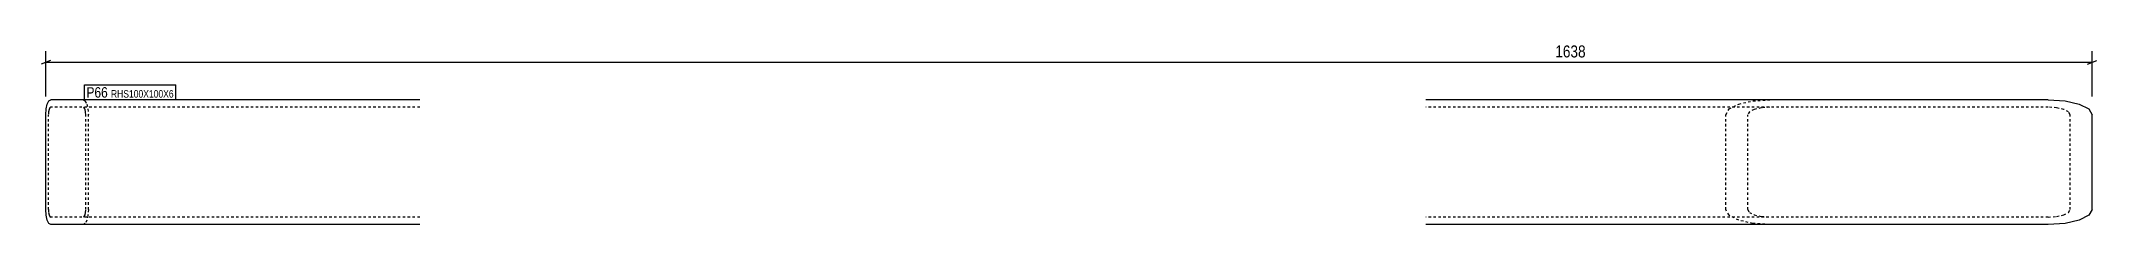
# Model space of a CAD drawing. Header units: millimetres. Extents: x 8 to 9341, y 8 to 222.
# Drawn here: x 8 to 1653, y 8 to 153 of the extents above.
import ezdxf

# ---------------------------------------------------------------- set-up
doc = ezdxf.new("R2010")
doc.units = ezdxf.units.MM
doc.linetypes.add('DXK_LINE_DOT2', pattern=[3.9198, 1.9599, -1.9599])
for name, color, linetype in [('MÅLSÆTNING', 7, 'Continuous'), ('STÅL', 7, 'Continuous'), ('TEKST', 7, 'Continuous')]:
    doc.layers.add(name, color=color, linetype=linetype)
doc.styles.add('Arial Narrow', font='ARIALN.TTF', dxfattribs={"height": 0.2})

msp = doc.modelspace()

# ---------------------------------------------------------------- linework, layer by layer
at = {"layer": 'MÅLSÆTNING', "color": 7, "linetype": 'Continuous'}
for p, q in [((15, 139), (7.5, 136)), ((11.3, 110), (11.3, 146.4)), ((11.3, 137.5), (1649, 137.5)), ((1645.3, 136), (1652.8, 139)), ((1649, 110), (1649, 146.4))]:
    msp.add_line(p, q, dxfattribs=at)
at = {"layer": 'STÅL', "color": 2, "linetype": 'Continuous'}
for p, q in [((11.3, 95.5), (11.6, 100.1)), ((11.6, 100.1), (12.4, 104)), ((12.4, 104), (13.8, 106.6)), ((13.8, 106.6), (15.3, 107.5)), ((310.6, 107.5), (15.3, 107.5)), ((1613.8, 107.5), (1115.8, 107.5)), ((1613.8, 107.5), (1627.3, 106.6)), ((1627.3, 106.6), (1638.7, 104)), ((1638.7, 104), (1646.4, 100.1)), ((1646.4, 100.1), (1649, 95.5)), ((11.3, 19.5), (11.3, 95.5)), ((1649, 19.5), (1649, 95.5)), ((11.6, 14.9), (11.3, 19.5)), ((1649, 19.5), (1646.4, 14.9)), ((12.4, 11), (11.6, 14.9)), ((13.8, 8.4), (12.4, 11)), ((15.3, 7.5), (13.8, 8.4)), ((310.6, 7.5), (15.3, 7.5)), ((1613.8, 7.5), (1115.8, 7.5)), ((1627.3, 8.4), (1613.8, 7.5)), ((1638.7, 11), (1627.3, 8.4)), ((1646.4, 14.9), (1638.7, 11))]:
    msp.add_line(p, q, dxfattribs=at)
at = {"layer": 'STÅL', "color": 7, "linetype": 'DXK_LINE_DOT2'}
for p, q in [((13.9, 99.7), (13.5, 97.8)), ((14.6, 101), (13.9, 99.7)), ((15.3, 101.5), (14.6, 101)), ((310.6, 101.5), (15.3, 101.5)), ((41.3, 107.5), (42.8, 106.6)), ((42, 101), (41.3, 101.5)), ((42.5, 100.1), (42, 101)), ((42.7, 99.7), (42.5, 100.1)), ((43.1, 97.8), (42.7, 99.7)), ((42.8, 106.6), (44.1, 104)), ((44.1, 104), (45, 100.1)), ((45, 100.1), (45.3, 95.5)), ((1613.8, 101.5), (1115.8, 101.5)), ((1355.8, 95.5), (1358.4, 100.1)), ((1358.4, 100.1), (1366.1, 104)), ((1366.1, 104), (1377.5, 106.6)), ((1378.5, 99.7), (1374.7, 97.8)), ((1377.5, 106.6), (1391, 107.5)), ((1384.2, 101), (1378.5, 99.7)), ((1391, 101.5), (1384.2, 101)), ((1620.6, 101), (1613.8, 101.5)), ((1626.3, 99.7), (1620.6, 101)), ((1630.1, 97.8), (1626.3, 99.7)), ((13.5, 97.8), (13.3, 95.5)), ((13.3, 19.5), (13.3, 95.5)), ((43.3, 95.5), (43.1, 97.8)), ((43.3, 19.5), (43.3, 95.5)), ((45.3, 19.5), (45.3, 95.5)), ((1355.8, 19.5), (1355.8, 95.5)), ((1374.7, 97.8), (1373.4, 95.5)), ((1373.4, 19.5), (1373.4, 95.5)), ((1631.4, 95.5), (1630.1, 97.8)), ((1631.4, 19.5), (1631.4, 95.5)), ((13.3, 19.5), (13.5, 17.2)), ((13.5, 17.2), (13.9, 15.3)), ((42.7, 15.3), (43.1, 17.2)), ((43.1, 17.2), (43.3, 19.5)), ((45.3, 19.5), (45, 14.9)), ((1358.4, 14.9), (1355.8, 19.5)), ((1373.4, 19.5), (1374.7, 17.2)), ((1374.7, 17.2), (1378.5, 15.3)), ((1626.3, 15.3), (1630.1, 17.2)), ((1630.1, 17.2), (1631.4, 19.5)), ((13.9, 15.3), (14.6, 14)), ((14.6, 14), (15.3, 13.5)), ((310.6, 13.5), (15.3, 13.5)), ((41.3, 13.5), (42, 14)), ((42.8, 8.4), (41.3, 7.5)), ((42, 14), (42.7, 15.3)), ((44.1, 11), (42.8, 8.4)), ((45, 14.9), (44.1, 11)), ((1613.8, 13.5), (1115.8, 13.5)), ((1366.1, 11), (1358.4, 14.9)), ((1377.5, 8.4), (1366.1, 11)), ((1391, 7.5), (1377.5, 8.4)), ((1378.5, 15.3), (1384.2, 14)), ((1384.2, 14), (1391, 13.5)), ((1613.8, 13.5), (1620.6, 14)), ((1620.6, 14), (1626.3, 15.3))]:
    msp.add_line(p, q, dxfattribs=at)

# ---------------------------------------------------------------- next in the draw order: wipeouts: each hides what was drawn before it
at = {"color": 0}
for points, layer in [([(1245.7, 139.4), (1245.7, 153.4), (1217.3, 153.4), (1217.3, 139.4)], 'MÅLSÆTNING'), ([(60.8, 109.2), (60.8, 118), (43.8, 118), (43.8, 109.2)], 'TEKST')]:
    msp.add_wipeout(points, dxfattribs=at).dxf.layer = layer

# ---------------------------------------------------------------- next in the draw order: texts
at = {"layer": 'MÅLSÆTNING', "color": 3, "style": 'Arial Narrow'}
msp.add_text('1638', height=9.54, dxfattribs=at).set_placement((1219.3, 141.4))

# ---------------------------------------------------------------- next in the draw order: wipeouts: each hides what was drawn before it
at = {"color": 0}
msp.add_wipeout([(60.8, 109.2), (60.8, 118), (43.8, 118), (43.8, 109.2)], dxfattribs=at).dxf.layer = 'TEKST'

# ---------------------------------------------------------------- next in the draw order: linework, layer by layer
at = {"layer": 'TEKST', "color": 7, "linetype": 'Continuous'}
msp.add_line((42.3, 107.8), (42.3, 119.5), dxfattribs=at)

# ---------------------------------------------------------------- next in the draw order: wipeouts: each hides what was drawn before it
at = {"color": 0}
msp.add_wipeout([(113.7, 109.2), (113.7, 115.5), (63.4, 115.5), (63.4, 109.2)], dxfattribs=at).dxf.layer = 'TEKST'

# ---------------------------------------------------------------- next in the draw order: wipeouts: each hides what was drawn before it
msp.add_wipeout([(113.7, 109.2), (113.7, 115.5), (63.4, 115.5), (63.4, 109.2)], dxfattribs=at).dxf.layer = 'TEKST'

# ---------------------------------------------------------------- next in the draw order: linework, layer by layer
at = {"layer": 'TEKST', "color": 7, "linetype": 'Continuous'}
for p, q in [((42.3, 119.5), (115.2, 119.5)), ((115.2, 107.8), (115.2, 119.5)), ((42.3, 107.8), (115.2, 107.8))]:
    msp.add_line(p, q, dxfattribs=at)

# ---------------------------------------------------------------- next in the draw order: texts
at = {"layer": 'TEKST', "color": 3, "style": 'Arial Narrow'}
for s, height, p in [('P66', 8.35, (43.8, 109.2)), ('RHS100X100X6', 5.965, (63.4, 109.2))]:
    msp.add_text(s, height=height, dxfattribs=at).set_placement(p)

doc.saveas('drawing.dxf')
